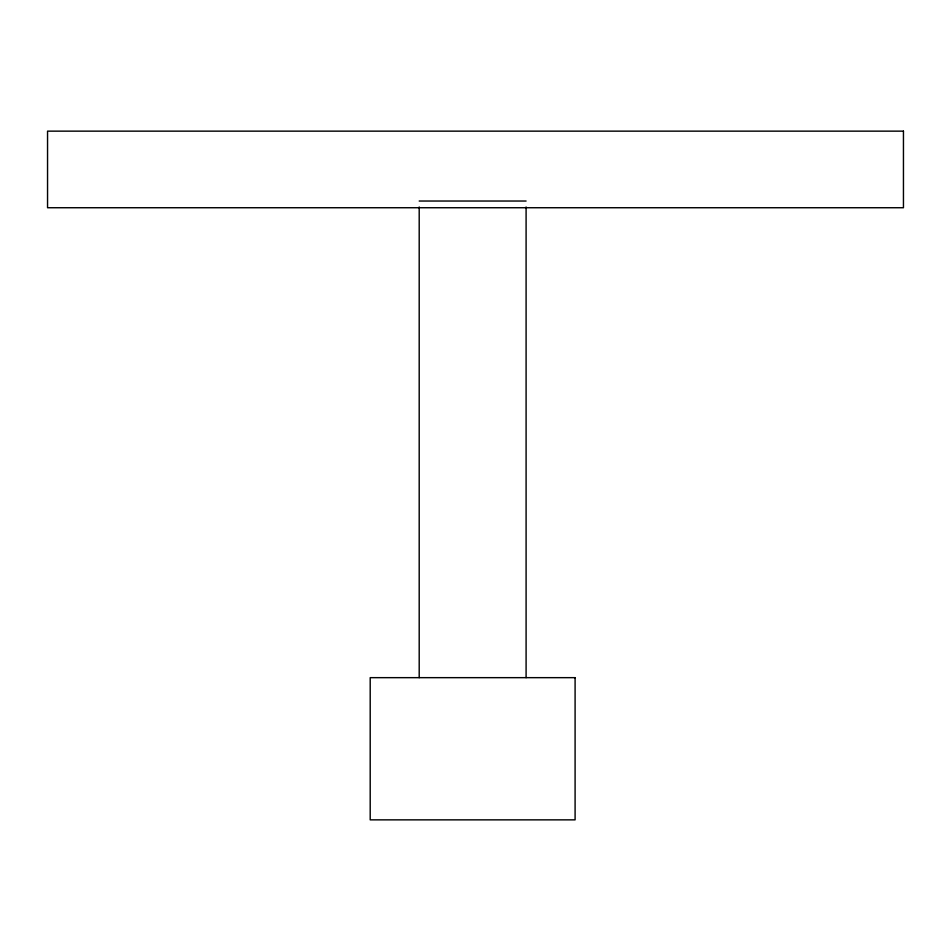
<?xml version="1.0" encoding="UTF-8"?>
<svg xmlns="http://www.w3.org/2000/svg" width="951" height="951" viewBox="0 0 951 951"><rect width="100%" height="100%" fill="white"/><g stroke="black" fill="none" stroke-linecap="round" stroke-linejoin="round"><path stroke-width="1.43" d="M419.201 201.03L526.093 201.03M526.093 206.961L526.093 677.659M419.201 206.961L419.201 677.659M903.45 131.143L47.55 131.143L47.55 207.734L903.45 207.734L903.45 131.143M575.093 677.659L370.201 677.659L370.201 819.857L575.093 819.857L575.093 677.659"/></g></svg>
